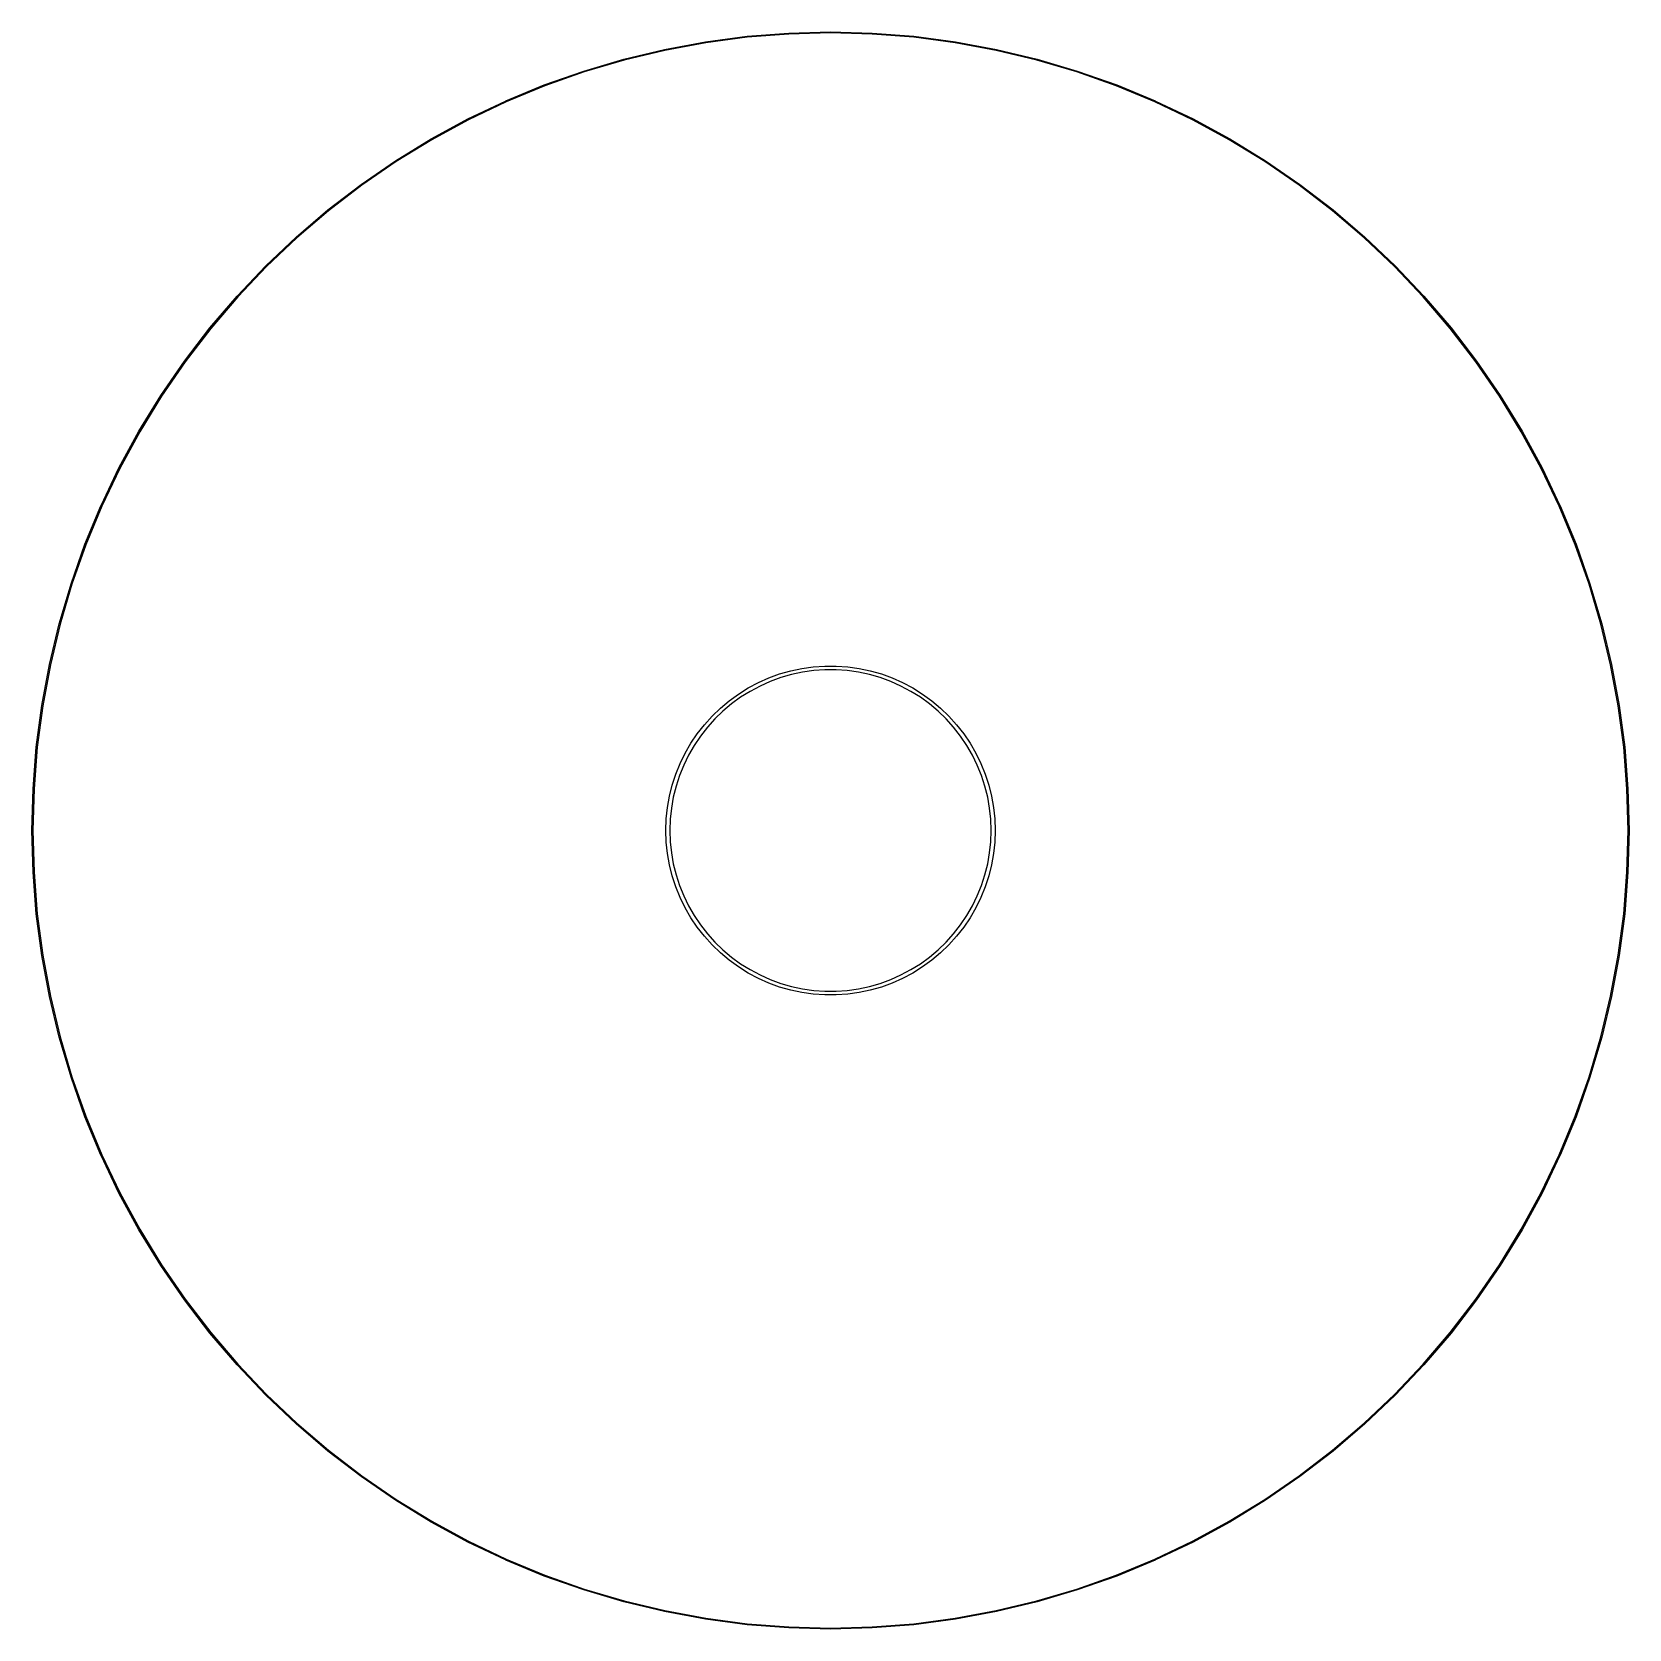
# Model space of a CAD drawing. Extents: x -1.58 to 1.58, y -1.58 to 1.58.
import ezdxf

# ---------------------------------------------------------------- set-up
doc = ezdxf.new("R2010")
doc.units = 0
doc.header["$MEASUREMENT"] = 0
doc.layers.add('BLACK', color=7, linetype='CONTINUOUS')

msp = doc.modelspace()

# ---------------------------------------------------------------- linework, layer by layer
at = {"layer": 'BLACK', "linetype": 'CONTINUOUS'}
for p, q in [((-0.3276, 1.5414), (-0.2465, 1.5564)), ((-0.2462, 1.5544), (-0.3272, 1.5394)), ((-0.2465, 1.5564), (-0.1647, 1.5672)), ((-0.2465, 1.5564), (-0.2465, 1.5564)), ((-0.2465, 1.5564), (-0.2465, 1.5564)), ((-0.1645, 1.5652), (-0.2462, 1.5544)), ((-0.1647, 1.5672), (-0.0825, 1.5736)), ((-0.1647, 1.5672), (-0.1647, 1.5672)), ((-0.1647, 1.5672), (-0.1647, 1.5672)), ((-0.0824, 1.5717), (-0.1645, 1.5652)), ((-0.0825, 1.5736), (-0.0825, 1.5736)), ((-0.0825, 1.5736), (-0.0824, 1.5736)), ((-0.0824, 1.5736), (0, 1.5758)), ((0, 1.5738), (-0.0824, 1.5717)), ((0, 1.5758), (0, 1.5758)), ((0, 1.5758), (0, 1.5758)), ((0, 1.5758), (0.0824, 1.5736)), ((0.0824, 1.5717), (0, 1.5738)), ((0.0824, 1.5736), (0.0825, 1.5736)), ((0.1645, 1.5652), (0.0824, 1.5717)), ((0.0825, 1.5736), (0.0825, 1.5736)), ((0.0825, 1.5736), (0.1647, 1.5672)), ((0.2462, 1.5544), (0.1645, 1.5652)), ((0.1647, 1.5672), (0.1647, 1.5672)), ((0.1647, 1.5672), (0.1647, 1.5672)), ((0.1647, 1.5672), (0.2465, 1.5564)), ((0.3272, 1.5394), (0.2462, 1.5544)), ((0.2465, 1.5564), (0.2465, 1.5564)), ((0.2465, 1.5564), (0.2465, 1.5564)), ((0.2465, 1.5564), (0.3276, 1.5414)), ((-0.4869, 1.4987), (-0.4079, 1.5221)), ((-0.4073, 1.5202), (-0.4863, 1.4968)), ((-0.4079, 1.5221), (-0.4078, 1.5221)), ((-0.4078, 1.5221), (-0.3276, 1.5413)), ((-0.4078, 1.5221), (-0.4078, 1.5221)), ((-0.3272, 1.5394), (-0.4073, 1.5202)), ((-0.3276, 1.5413), (-0.3276, 1.5414)), ((-0.3276, 1.5413), (-0.3276, 1.5413)), ((0.4073, 1.5202), (0.3272, 1.5394)), ((0.3276, 1.5414), (0.3276, 1.5413)), ((0.3276, 1.5413), (0.3276, 1.5413)), ((0.3276, 1.5413), (0.4078, 1.5221)), ((0.4863, 1.4968), (0.4073, 1.5202)), ((0.4078, 1.5221), (0.4078, 1.5221)), ((0.4078, 1.5221), (0.4079, 1.5221)), ((0.4079, 1.5221), (0.4869, 1.4987)), ((-0.5647, 1.4711), (-0.487, 1.4987)), ((-0.4863, 1.4968), (-0.564, 1.4693)), ((-0.487, 1.4987), (-0.4869, 1.4987)), ((-0.4869, 1.4987), (-0.4869, 1.4987)), ((0.564, 1.4693), (0.4863, 1.4968)), ((0.4869, 1.4987), (0.4869, 1.4987)), ((0.4869, 1.4987), (0.487, 1.4987)), ((0.487, 1.4987), (0.5647, 1.4711)), ((-0.6409, 1.4396), (-0.5647, 1.4711)), ((-0.564, 1.4693), (-0.6401, 1.4378)), ((-0.5647, 1.4711), (-0.5647, 1.4711)), ((-0.5647, 1.4711), (-0.5647, 1.4711)), ((0.6401, 1.4378), (0.564, 1.4693)), ((0.5647, 1.4711), (0.5647, 1.4711)), ((0.5647, 1.4711), (0.5647, 1.4711)), ((0.5647, 1.4711), (0.6409, 1.4396)), ((-0.7154, 1.4041), (-0.641, 1.4395)), ((-0.6401, 1.4378), (-0.7145, 1.4023)), ((-0.641, 1.4395), (-0.6409, 1.4395)), ((-0.6409, 1.4395), (-0.6409, 1.4396)), ((0.7145, 1.4023), (0.6401, 1.4378)), ((0.6409, 1.4396), (0.6409, 1.4395)), ((0.6409, 1.4395), (0.641, 1.4395)), ((0.641, 1.4395), (0.7154, 1.4041)), ((-0.7879, 1.3647), (-0.7154, 1.404)), ((-0.7145, 1.4023), (-0.7869, 1.363)), ((-0.7154, 1.404), (-0.7154, 1.4041)), ((-0.7154, 1.404), (-0.7154, 1.404)), ((0.7869, 1.363), (0.7145, 1.4023)), ((0.7154, 1.4041), (0.7154, 1.404)), ((0.7154, 1.404), (0.7154, 1.404)), ((0.7154, 1.404), (0.7879, 1.3647)), ((-0.8582, 1.3216), (-0.7879, 1.3647)), ((-0.7869, 1.363), (-0.8572, 1.3199)), ((-0.7879, 1.3647), (-0.7879, 1.3647)), ((-0.7879, 1.3647), (-0.7879, 1.3647)), ((0.8572, 1.3199), (0.7869, 1.363)), ((0.7879, 1.3647), (0.7879, 1.3647)), ((0.7879, 1.3647), (0.7879, 1.3647)), ((0.7879, 1.3647), (0.8582, 1.3216)), ((-0.9262, 1.2749), (-0.8583, 1.3216)), ((-0.8572, 1.3199), (-0.9251, 1.2732)), ((-0.8583, 1.3216), (-0.8582, 1.3216)), ((-0.8582, 1.3216), (-0.8582, 1.3216)), ((0.9251, 1.2732), (0.8572, 1.3199)), ((0.8582, 1.3216), (0.8582, 1.3216)), ((0.8582, 1.3216), (0.8583, 1.3216)), ((0.8583, 1.3216), (0.9262, 1.2749)), ((-0.9917, 1.2246), (-0.9262, 1.2748)), ((-0.9251, 1.2732), (-0.9904, 1.2231)), ((-0.9262, 1.2748), (-0.9262, 1.2749)), ((-0.9262, 1.2748), (-0.9262, 1.2748)), ((0.9904, 1.2231), (0.9251, 1.2732)), ((0.9262, 1.2749), (0.9262, 1.2748)), ((0.9262, 1.2748), (0.9262, 1.2748)), ((0.9262, 1.2748), (0.9917, 1.2246)), ((-1.0544, 1.1711), (-0.9917, 1.2246)), ((-0.9904, 1.2231), (-1.0531, 1.1696)), ((-0.9917, 1.2246), (-0.9917, 1.2246)), ((-0.9917, 1.2246), (-0.9917, 1.2246)), ((1.0531, 1.1696), (0.9904, 1.2231)), ((0.9917, 1.2246), (0.9917, 1.2246)), ((0.9917, 1.2246), (0.9917, 1.2246)), ((0.9917, 1.2246), (1.0544, 1.1711)), ((-1.1142, 1.1143), (-1.0544, 1.171)), ((-1.0531, 1.1696), (-1.1129, 1.1129)), ((-1.0544, 1.171), (-1.0544, 1.1711)), ((-1.0544, 1.171), (-1.0544, 1.171)), ((1.1129, 1.1129), (1.0531, 1.1696)), ((1.0544, 1.1711), (1.0544, 1.171)), ((1.0544, 1.171), (1.0544, 1.171)), ((1.0544, 1.171), (1.1142, 1.1143)), ((-1.171, 1.0544), (-1.1143, 1.1142)), ((-1.1129, 1.1129), (-1.1696, 1.0531)), ((-1.1143, 1.1142), (-1.1142, 1.1142)), ((-1.1142, 1.1142), (-1.1142, 1.1143)), ((1.1696, 1.0531), (1.1129, 1.1129)), ((1.1142, 1.1143), (1.1142, 1.1142)), ((1.1142, 1.1142), (1.1143, 1.1142)), ((1.1143, 1.1142), (1.171, 1.0544)), ((-1.2246, 0.9917), (-1.1711, 1.0544)), ((-1.1696, 1.0531), (-1.2231, 0.9904)), ((-1.1711, 1.0544), (-1.171, 1.0544)), ((-1.171, 1.0544), (-1.171, 1.0544)), ((1.2231, 0.9904), (1.1696, 1.0531)), ((1.171, 1.0544), (1.171, 1.0544)), ((1.171, 1.0544), (1.1711, 1.0544)), ((1.1711, 1.0544), (1.2246, 0.9917)), ((-1.2748, 0.9262), (-1.2246, 0.9917)), ((-1.2231, 0.9904), (-1.2732, 0.9251)), ((-1.2246, 0.9917), (-1.2246, 0.9917)), ((-1.2246, 0.9917), (-1.2246, 0.9917)), ((1.2732, 0.9251), (1.2231, 0.9904)), ((1.2246, 0.9917), (1.2246, 0.9917)), ((1.2246, 0.9917), (1.2246, 0.9917)), ((1.2246, 0.9917), (1.2748, 0.9262)), ((-1.3216, 0.8583), (-1.2749, 0.9262)), ((-1.2732, 0.9251), (-1.3199, 0.8572)), ((-1.2749, 0.9262), (-1.2748, 0.9262)), ((-1.2748, 0.9262), (-1.2748, 0.9262)), ((1.3199, 0.8572), (1.2732, 0.9251)), ((1.2748, 0.9262), (1.2748, 0.9262)), ((1.2748, 0.9262), (1.2749, 0.9262)), ((1.2749, 0.9262), (1.3216, 0.8583)), ((-1.3647, 0.7879), (-1.3216, 0.8582)), ((-1.3199, 0.8572), (-1.363, 0.7869)), ((-1.3216, 0.8582), (-1.3216, 0.8583)), ((-1.3216, 0.8582), (-1.3216, 0.8582)), ((1.363, 0.7869), (1.3199, 0.8572)), ((1.3216, 0.8583), (1.3216, 0.8582)), ((1.3216, 0.8582), (1.3216, 0.8582)), ((1.3216, 0.8582), (1.3647, 0.7879)), ((-1.3647, 0.7879), (-1.3647, 0.7879)), ((1.3647, 0.7879), (1.3647, 0.7879)), ((-1.404, 0.7154), (-1.3647, 0.7879)), ((-1.363, 0.7869), (-1.4023, 0.7145)), ((-1.3647, 0.7879), (-1.3647, 0.7879)), ((1.4023, 0.7145), (1.363, 0.7869)), ((1.3647, 0.7879), (1.3647, 0.7879)), ((1.3647, 0.7879), (1.404, 0.7154)), ((-1.4395, 0.641), (-1.4041, 0.7154)), ((-1.4023, 0.7145), (-1.4378, 0.6401)), ((-1.4041, 0.7154), (-1.404, 0.7154)), ((-1.404, 0.7154), (-1.404, 0.7154)), ((1.4378, 0.6401), (1.4023, 0.7145)), ((1.404, 0.7154), (1.404, 0.7154)), ((1.404, 0.7154), (1.4041, 0.7154)), ((1.4041, 0.7154), (1.4395, 0.641)), ((-1.4711, 0.5647), (-1.4396, 0.6409)), ((-1.4378, 0.6401), (-1.4693, 0.564)), ((-1.4396, 0.6409), (-1.4395, 0.6409)), ((-1.4395, 0.6409), (-1.4395, 0.641)), ((1.4693, 0.564), (1.4378, 0.6401)), ((1.4395, 0.641), (1.4395, 0.6409)), ((1.4395, 0.6409), (1.4396, 0.6409)), ((1.4396, 0.6409), (1.4711, 0.5647)), ((-1.4987, 0.487), (-1.4711, 0.5647)), ((-1.4693, 0.564), (-1.4968, 0.4863)), ((-1.4711, 0.5647), (-1.4711, 0.5647)), ((-1.4711, 0.5647), (-1.4711, 0.5647)), ((1.4968, 0.4863), (1.4693, 0.564)), ((1.4711, 0.5647), (1.4711, 0.5647)), ((1.4711, 0.5647), (1.4711, 0.5647)), ((1.4711, 0.5647), (1.4987, 0.487)), ((-1.5221, 0.4079), (-1.4987, 0.4869)), ((-1.4968, 0.4863), (-1.5202, 0.4073)), ((-1.4987, 0.4869), (-1.4987, 0.487)), ((-1.4987, 0.4869), (-1.4987, 0.4869)), ((1.5202, 0.4073), (1.4968, 0.4863)), ((1.4987, 0.487), (1.4987, 0.4869)), ((1.4987, 0.4869), (1.4987, 0.4869)), ((1.4987, 0.4869), (1.5221, 0.4079)), ((-1.5413, 0.3276), (-1.5221, 0.4078)), ((-1.5202, 0.4073), (-1.5394, 0.3272)), ((-1.5221, 0.4078), (-1.5221, 0.4079)), ((-1.5221, 0.4078), (-1.5221, 0.4078)), ((1.5394, 0.3272), (1.5202, 0.4073)), ((1.5221, 0.4079), (1.5221, 0.4078)), ((1.5221, 0.4078), (1.5221, 0.4078)), ((1.5221, 0.4078), (1.5413, 0.3276)), ((-1.5564, 0.2465), (-1.5414, 0.3276)), ((-1.5394, 0.3272), (-1.5544, 0.2462)), ((-1.5414, 0.3276), (-1.5413, 0.3276)), ((-1.5413, 0.3276), (-1.5413, 0.3276)), ((-0.0786, 0.3152), (-0.0564, 0.3199)), ((-0.0564, 0.3199), (-0.034, 0.323)), ((-0.0331, 0.3154), (-0.0551, 0.3123)), ((-0.034, 0.323), (-0.0113, 0.3246)), ((-0.0111, 0.3169), (-0.0331, 0.3154)), ((-0.0113, 0.3246), (0.0113, 0.3246)), ((0.0111, 0.3169), (-0.0111, 0.3169)), ((0.0331, 0.3154), (0.0111, 0.3169)), ((0.0113, 0.3246), (0.034, 0.323)), ((0.0551, 0.3123), (0.0331, 0.3154)), ((0.034, 0.323), (0.0564, 0.3199)), ((0.0564, 0.3199), (0.0786, 0.3152)), ((1.5544, 0.2462), (1.5394, 0.3272)), ((1.5413, 0.3276), (1.5413, 0.3276)), ((1.5413, 0.3276), (1.5414, 0.3276)), ((1.5414, 0.3276), (1.5564, 0.2465)), ((-0.1624, 0.2813), (-0.1424, 0.2919)), ((-0.139, 0.285), (-0.1586, 0.2746)), ((-0.1424, 0.2919), (-0.1217, 0.3012)), ((-0.1188, 0.294), (-0.139, 0.285)), ((-0.1217, 0.3012), (-0.1004, 0.3089)), ((-0.098, 0.3016), (-0.1188, 0.294)), ((-0.1004, 0.3089), (-0.0786, 0.3152)), ((-0.0767, 0.3077), (-0.098, 0.3016)), ((-0.0551, 0.3123), (-0.0767, 0.3077)), ((0.0767, 0.3077), (0.0551, 0.3123)), ((0.098, 0.3016), (0.0767, 0.3077)), ((0.0786, 0.3152), (0.1004, 0.3089)), ((0.1188, 0.294), (0.098, 0.3016)), ((0.1004, 0.3089), (0.1217, 0.3012)), ((0.139, 0.285), (0.1188, 0.294)), ((0.1217, 0.3012), (0.1424, 0.2919)), ((0.1586, 0.2746), (0.139, 0.285)), ((0.1424, 0.2919), (0.1624, 0.2813)), ((-0.2173, 0.2414), (-0.2, 0.2559)), ((-0.2, 0.2559), (-0.1816, 0.2693)), ((-0.1773, 0.2629), (-0.1952, 0.2499)), ((-0.1816, 0.2693), (-0.1624, 0.2813)), ((-0.1586, 0.2746), (-0.1773, 0.2629)), ((0.1773, 0.2629), (0.1586, 0.2746)), ((0.1624, 0.2813), (0.1816, 0.2693)), ((0.1952, 0.2499), (0.1773, 0.2629)), ((0.1816, 0.2693), (0.2, 0.2559)), ((0.2, 0.2559), (0.2173, 0.2414)), ((-1.5672, 0.1647), (-1.5564, 0.2465)), ((-1.5544, 0.2462), (-1.5652, 0.1645)), ((-1.5564, 0.2465), (-1.5564, 0.2465)), ((-1.5564, 0.2465), (-1.5564, 0.2465)), ((-0.2488, 0.2088), (-0.2336, 0.2256)), ((-0.2336, 0.2256), (-0.2173, 0.2414)), ((-0.2122, 0.2357), (-0.2281, 0.2203)), ((-0.1952, 0.2499), (-0.2122, 0.2357)), ((0.2122, 0.2357), (0.1952, 0.2499)), ((0.2281, 0.2203), (0.2122, 0.2357)), ((0.2173, 0.2414), (0.2336, 0.2256)), ((0.2336, 0.2256), (0.2488, 0.2088)), ((1.5652, 0.1645), (1.5544, 0.2462)), ((1.5564, 0.2465), (1.5564, 0.2465)), ((1.5564, 0.2465), (1.5564, 0.2465)), ((1.5564, 0.2465), (1.5672, 0.1647)), ((-0.2754, 0.1721), (-0.2628, 0.1909)), ((-0.2628, 0.1909), (-0.2488, 0.2088)), ((-0.2429, 0.2038), (-0.2566, 0.1864)), ((-0.2281, 0.2203), (-0.2429, 0.2038)), ((0.2429, 0.2038), (0.2281, 0.2203)), ((0.2566, 0.1864), (0.2429, 0.2038)), ((0.2488, 0.2088), (0.2628, 0.1909)), ((0.2628, 0.1909), (0.2754, 0.1721)), ((-1.5736, 0.0825), (-1.5672, 0.1647)), ((-1.5652, 0.1645), (-1.5717, 0.0824)), ((-1.5672, 0.1647), (-1.5672, 0.1647)), ((-1.5672, 0.1647), (-1.5672, 0.1647)), ((-0.2868, 0.1525), (-0.2754, 0.1721)), ((-0.2689, 0.168), (-0.28, 0.1489)), ((-0.2566, 0.1864), (-0.2689, 0.168)), ((0.2689, 0.168), (0.2566, 0.1864)), ((0.28, 0.1489), (0.2689, 0.168)), ((0.2754, 0.1721), (0.2868, 0.1525)), ((1.5717, 0.0824), (1.5652, 0.1645)), ((1.5672, 0.1647), (1.5672, 0.1647)), ((1.5672, 0.1647), (1.5672, 0.1647)), ((1.5672, 0.1647), (1.5736, 0.0825)), ((-0.3052, 0.1111), (-0.2967, 0.1321)), ((-0.2897, 0.129), (-0.298, 0.1085)), ((-0.2967, 0.1321), (-0.2868, 0.1525)), ((-0.28, 0.1489), (-0.2897, 0.129)), ((0.2897, 0.129), (0.28, 0.1489)), ((0.2868, 0.1525), (0.2967, 0.1321)), ((0.298, 0.1085), (0.2897, 0.129)), ((0.2967, 0.1321), (0.3052, 0.1111)), ((-0.3122, 0.0895), (-0.3052, 0.1111)), ((-0.298, 0.1085), (-0.3048, 0.0874)), ((0.3048, 0.0874), (0.298, 0.1085)), ((0.3052, 0.1111), (0.3122, 0.0895)), ((-1.5758, 0), (-1.5736, 0.0824)), ((-1.5717, 0.0824), (-1.5738, 0)), ((-1.5736, 0.0824), (-1.5736, 0.0825)), ((-1.5736, 0.0825), (-1.5736, 0.0825)), ((-0.3216, 0.0452), (-0.3177, 0.0675)), ((-0.3177, 0.0675), (-0.3122, 0.0895)), ((-0.3102, 0.0659), (-0.314, 0.0441)), ((-0.3048, 0.0874), (-0.3102, 0.0659)), ((0.3102, 0.0659), (0.3048, 0.0874)), ((0.314, 0.0441), (0.3102, 0.0659)), ((0.3122, 0.0895), (0.3177, 0.0675)), ((0.3177, 0.0675), (0.3216, 0.0452)), ((1.5738, 0), (1.5717, 0.0824)), ((1.5736, 0.0825), (1.5736, 0.0825)), ((1.5736, 0.0825), (1.5736, 0.0824)), ((1.5736, 0.0824), (1.5758, 0)), ((-0.324, 0.0227), (-0.3216, 0.0452)), ((-0.314, 0.0441), (-0.3164, 0.0221)), ((0.3164, 0.0221), (0.314, 0.0441)), ((0.3216, 0.0452), (0.324, 0.0227)), ((-1.5758, 0), (-1.5758, 0)), ((-1.5758, 0), (-1.5758, 0)), ((-1.5738, 0), (-1.5717, -0.0824)), ((-0.3248, 0), (-0.324, 0.0227)), ((-0.324, -0.0227), (-0.3248, 0)), ((-0.3164, 0.0221), (-0.3171, 0)), ((-0.3171, 0), (-0.3164, -0.0221)), ((0.3171, 0), (0.3164, 0.0221)), ((0.3164, -0.0221), (0.3171, 0)), ((0.324, 0.0227), (0.3248, 0)), ((0.3248, 0), (0.324, -0.0227)), ((1.5717, -0.0824), (1.5738, 0)), ((1.5758, 0), (1.5758, 0)), ((1.5758, 0), (1.5758, 0)), ((-1.5736, -0.0824), (-1.5758, 0)), ((-0.3216, -0.0452), (-0.324, -0.0227)), ((-0.3164, -0.0221), (-0.314, -0.0441)), ((0.314, -0.0441), (0.3164, -0.0221)), ((0.324, -0.0227), (0.3216, -0.0452)), ((1.5758, 0), (1.5736, -0.0824)), ((-0.3177, -0.0675), (-0.3216, -0.0452)), ((-0.314, -0.0441), (-0.3102, -0.0659)), ((0.3102, -0.0659), (0.314, -0.0441)), ((0.3216, -0.0452), (0.3177, -0.0675)), ((-1.5736, -0.0825), (-1.5736, -0.0824)), ((-1.5672, -0.1647), (-1.5736, -0.0825)), ((-1.5736, -0.0825), (-1.5736, -0.0825)), ((-1.5717, -0.0824), (-1.5652, -0.1645)), ((-0.3122, -0.0895), (-0.3177, -0.0675)), ((-0.3052, -0.1111), (-0.3122, -0.0895)), ((-0.3102, -0.0659), (-0.3048, -0.0874)), ((-0.3048, -0.0874), (-0.298, -0.1085)), ((0.298, -0.1085), (0.3048, -0.0874)), ((0.3048, -0.0874), (0.3102, -0.0659)), ((0.3122, -0.0895), (0.3052, -0.1111)), ((0.3177, -0.0675), (0.3122, -0.0895)), ((1.5652, -0.1645), (1.5717, -0.0824)), ((1.5736, -0.0825), (1.5672, -0.1647)), ((1.5736, -0.0824), (1.5736, -0.0825)), ((1.5736, -0.0825), (1.5736, -0.0825)), ((-0.2967, -0.1321), (-0.3052, -0.1111)), ((-0.298, -0.1085), (-0.2897, -0.129)), ((0.2897, -0.129), (0.298, -0.1085)), ((0.3052, -0.1111), (0.2967, -0.1321)), ((-0.2868, -0.1525), (-0.2967, -0.1321)), ((-0.2897, -0.129), (-0.28, -0.1489)), ((-0.2754, -0.1721), (-0.2868, -0.1525)), ((-0.28, -0.1489), (-0.2689, -0.168)), ((0.2689, -0.168), (0.28, -0.1489)), ((0.2868, -0.1525), (0.2754, -0.1721)), ((0.28, -0.1489), (0.2897, -0.129)), ((0.2967, -0.1321), (0.2868, -0.1525)), ((-1.5564, -0.2465), (-1.5672, -0.1647)), ((-1.5672, -0.1647), (-1.5672, -0.1647)), ((-1.5672, -0.1647), (-1.5672, -0.1647)), ((-1.5652, -0.1645), (-1.5544, -0.2462)), ((-0.2628, -0.1909), (-0.2754, -0.1721)), ((-0.2689, -0.168), (-0.2566, -0.1864)), ((-0.2566, -0.1864), (-0.2429, -0.2038)), ((0.2429, -0.2038), (0.2566, -0.1864)), ((0.2566, -0.1864), (0.2689, -0.168)), ((0.2754, -0.1721), (0.2628, -0.1909)), ((1.5544, -0.2462), (1.5652, -0.1645)), ((1.5672, -0.1647), (1.5564, -0.2465)), ((1.5672, -0.1647), (1.5672, -0.1647)), ((1.5672, -0.1647), (1.5672, -0.1647)), ((-0.2488, -0.2088), (-0.2628, -0.1909)), ((-0.2336, -0.2256), (-0.2488, -0.2088)), ((-0.2429, -0.2038), (-0.2281, -0.2203)), ((-0.2281, -0.2203), (-0.2122, -0.2357)), ((0.2122, -0.2357), (0.2281, -0.2203)), ((0.2281, -0.2203), (0.2429, -0.2038)), ((0.2488, -0.2088), (0.2336, -0.2256)), ((0.2628, -0.1909), (0.2488, -0.2088)), ((-1.5414, -0.3276), (-1.5564, -0.2465)), ((-1.5564, -0.2465), (-1.5564, -0.2465)), ((-1.5564, -0.2465), (-1.5564, -0.2465)), ((-1.5544, -0.2462), (-1.5394, -0.3272)), ((-0.2173, -0.2414), (-0.2336, -0.2256)), ((-0.2, -0.2559), (-0.2173, -0.2414)), ((-0.2122, -0.2357), (-0.1952, -0.2499)), ((-0.1952, -0.2499), (-0.1773, -0.2629)), ((0.1773, -0.2629), (0.1952, -0.2499)), ((0.1952, -0.2499), (0.2122, -0.2357)), ((0.2173, -0.2414), (0.2, -0.2559)), ((0.2336, -0.2256), (0.2173, -0.2414)), ((1.5394, -0.3272), (1.5544, -0.2462)), ((1.5564, -0.2465), (1.5414, -0.3276)), ((1.5564, -0.2465), (1.5564, -0.2465)), ((1.5564, -0.2465), (1.5564, -0.2465)), ((-0.1816, -0.2693), (-0.2, -0.2559)), ((-0.1624, -0.2813), (-0.1816, -0.2693)), ((-0.1773, -0.2629), (-0.1586, -0.2746)), ((-0.1424, -0.2919), (-0.1624, -0.2813)), ((-0.1586, -0.2746), (-0.139, -0.285)), ((0.139, -0.285), (0.1586, -0.2746)), ((0.1624, -0.2813), (0.1424, -0.2919)), ((0.1586, -0.2746), (0.1773, -0.2629)), ((0.1816, -0.2693), (0.1624, -0.2813)), ((0.2, -0.2559), (0.1816, -0.2693)), ((-0.1217, -0.3012), (-0.1424, -0.2919)), ((-0.139, -0.285), (-0.1188, -0.294)), ((-0.1004, -0.3089), (-0.1217, -0.3012)), ((-0.1188, -0.294), (-0.098, -0.3016)), ((-0.0786, -0.3152), (-0.1004, -0.3089)), ((-0.098, -0.3016), (-0.0767, -0.3077)), ((-0.0564, -0.3199), (-0.0786, -0.3152)), ((-0.0767, -0.3077), (-0.0551, -0.3123)), ((-0.0551, -0.3123), (-0.0331, -0.3154)), ((0.0331, -0.3154), (0.0551, -0.3123)), ((0.0551, -0.3123), (0.0767, -0.3077)), ((0.0786, -0.3152), (0.0564, -0.3199)), ((0.0767, -0.3077), (0.098, -0.3016)), ((0.1004, -0.3089), (0.0786, -0.3152)), ((0.098, -0.3016), (0.1188, -0.294)), ((0.1217, -0.3012), (0.1004, -0.3089)), ((0.1188, -0.294), (0.139, -0.285)), ((0.1424, -0.2919), (0.1217, -0.3012)), ((-1.5413, -0.3276), (-1.5414, -0.3276)), ((-1.5221, -0.4078), (-1.5413, -0.3276)), ((-1.5413, -0.3276), (-1.5413, -0.3276)), ((-1.5394, -0.3272), (-1.5202, -0.4073)), ((-0.034, -0.323), (-0.0564, -0.3199)), ((-0.0113, -0.3246), (-0.034, -0.323)), ((-0.0331, -0.3154), (-0.0111, -0.3169)), ((0.0113, -0.3246), (-0.0113, -0.3246)), ((-0.0111, -0.3169), (0.0111, -0.3169)), ((0.0111, -0.3169), (0.0331, -0.3154)), ((0.034, -0.323), (0.0113, -0.3246)), ((0.0564, -0.3199), (0.034, -0.323)), ((1.5202, -0.4073), (1.5394, -0.3272)), ((1.5413, -0.3276), (1.5221, -0.4078)), ((1.5414, -0.3276), (1.5413, -0.3276)), ((1.5413, -0.3276), (1.5413, -0.3276)), ((-1.5221, -0.4079), (-1.5221, -0.4078)), ((-1.5221, -0.4078), (-1.5221, -0.4078)), ((-1.4987, -0.4869), (-1.5221, -0.4079)), ((-1.5202, -0.4073), (-1.4968, -0.4863)), ((1.4968, -0.4863), (1.5202, -0.4073)), ((1.5221, -0.4079), (1.4987, -0.4869)), ((1.5221, -0.4078), (1.5221, -0.4078)), ((1.5221, -0.4078), (1.5221, -0.4079)), ((-1.4987, -0.487), (-1.4987, -0.4869)), ((-1.4987, -0.4869), (-1.4987, -0.4869)), ((-1.4711, -0.5647), (-1.4987, -0.487)), ((-1.4968, -0.4863), (-1.4693, -0.564)), ((1.4693, -0.564), (1.4968, -0.4863)), ((1.4987, -0.487), (1.4711, -0.5647)), ((1.4987, -0.4869), (1.4987, -0.4869)), ((1.4987, -0.4869), (1.4987, -0.487)), ((-1.4396, -0.6409), (-1.4711, -0.5647)), ((-1.4711, -0.5647), (-1.4711, -0.5647)), ((-1.4711, -0.5647), (-1.4711, -0.5647)), ((-1.4693, -0.564), (-1.4378, -0.6401)), ((1.4378, -0.6401), (1.4693, -0.564)), ((1.4711, -0.5647), (1.4396, -0.6409)), ((1.4711, -0.5647), (1.4711, -0.5647)), ((1.4711, -0.5647), (1.4711, -0.5647)), ((-1.4395, -0.6409), (-1.4396, -0.6409)), ((-1.4395, -0.641), (-1.4395, -0.6409)), ((-1.4041, -0.7154), (-1.4395, -0.641)), ((-1.4378, -0.6401), (-1.4023, -0.7145)), ((1.4023, -0.7145), (1.4378, -0.6401)), ((1.4395, -0.641), (1.4041, -0.7154)), ((1.4396, -0.6409), (1.4395, -0.6409)), ((1.4395, -0.6409), (1.4395, -0.641)), ((-1.404, -0.7154), (-1.4041, -0.7154)), ((-1.3647, -0.7879), (-1.404, -0.7154)), ((-1.404, -0.7154), (-1.404, -0.7154)), ((-1.4023, -0.7145), (-1.363, -0.7869)), ((1.363, -0.7869), (1.4023, -0.7145)), ((1.404, -0.7154), (1.3647, -0.7879)), ((1.4041, -0.7154), (1.404, -0.7154)), ((1.404, -0.7154), (1.404, -0.7154)), ((-1.3647, -0.7879), (-1.3647, -0.7879)), ((-1.3647, -0.7879), (-1.3647, -0.7879)), ((-1.363, -0.7869), (-1.3199, -0.8572)), ((1.3199, -0.8572), (1.363, -0.7869)), ((1.3647, -0.7879), (1.3647, -0.7879)), ((1.3647, -0.7879), (1.3647, -0.7879)), ((-1.3216, -0.8582), (-1.3647, -0.7879)), ((1.3647, -0.7879), (1.3216, -0.8582)), ((-1.3216, -0.8583), (-1.3216, -0.8582)), ((-1.3216, -0.8582), (-1.3216, -0.8582)), ((-1.2749, -0.9262), (-1.3216, -0.8583)), ((-1.3199, -0.8572), (-1.2732, -0.9251)), ((1.2732, -0.9251), (1.3199, -0.8572)), ((1.3216, -0.8583), (1.2749, -0.9262)), ((1.3216, -0.8582), (1.3216, -0.8582)), ((1.3216, -0.8582), (1.3216, -0.8583)), ((-1.2748, -0.9262), (-1.2749, -0.9262)), ((-1.2246, -0.9917), (-1.2748, -0.9262)), ((-1.2748, -0.9262), (-1.2748, -0.9262)), ((-1.2732, -0.9251), (-1.2231, -0.9904)), ((1.2231, -0.9904), (1.2732, -0.9251)), ((1.2748, -0.9262), (1.2246, -0.9917)), ((1.2749, -0.9262), (1.2748, -0.9262)), ((1.2748, -0.9262), (1.2748, -0.9262)), ((-1.1711, -1.0544), (-1.2246, -0.9917)), ((-1.2246, -0.9917), (-1.2246, -0.9917)), ((-1.2246, -0.9917), (-1.2246, -0.9917)), ((-1.2231, -0.9904), (-1.1696, -1.0531)), ((1.1696, -1.0531), (1.2231, -0.9904)), ((1.2246, -0.9917), (1.1711, -1.0544)), ((1.2246, -0.9917), (1.2246, -0.9917)), ((1.2246, -0.9917), (1.2246, -0.9917)), ((-1.171, -1.0544), (-1.1711, -1.0544)), ((-1.1143, -1.1142), (-1.171, -1.0544)), ((-1.171, -1.0544), (-1.171, -1.0544)), ((-1.1696, -1.0531), (-1.1129, -1.1129)), ((1.1129, -1.1129), (1.1696, -1.0531)), ((1.171, -1.0544), (1.1143, -1.1142)), ((1.1711, -1.0544), (1.171, -1.0544)), ((1.171, -1.0544), (1.171, -1.0544)), ((-1.1142, -1.1142), (-1.1143, -1.1142)), ((-1.1142, -1.1143), (-1.1142, -1.1142)), ((-1.0544, -1.171), (-1.1142, -1.1143)), ((-1.1129, -1.1129), (-1.0531, -1.1696)), ((1.0531, -1.1696), (1.1129, -1.1129)), ((1.1142, -1.1143), (1.0544, -1.171)), ((1.1143, -1.1142), (1.1142, -1.1142)), ((1.1142, -1.1142), (1.1142, -1.1143)), ((-1.0544, -1.1711), (-1.0544, -1.171)), ((-1.0544, -1.171), (-1.0544, -1.171)), ((-0.9917, -1.2246), (-1.0544, -1.1711)), ((-1.0531, -1.1696), (-0.9904, -1.2231)), ((0.9904, -1.2231), (1.0531, -1.1696)), ((1.0544, -1.1711), (0.9917, -1.2246)), ((1.0544, -1.171), (1.0544, -1.171)), ((1.0544, -1.171), (1.0544, -1.1711)), ((-0.9262, -1.2748), (-0.9917, -1.2246)), ((-0.9917, -1.2246), (-0.9917, -1.2246)), ((-0.9917, -1.2246), (-0.9917, -1.2246)), ((-0.9904, -1.2231), (-0.9251, -1.2732)), ((0.9251, -1.2732), (0.9904, -1.2231)), ((0.9917, -1.2246), (0.9262, -1.2748)), ((0.9917, -1.2246), (0.9917, -1.2246)), ((0.9917, -1.2246), (0.9917, -1.2246)), ((-0.9262, -1.2749), (-0.9262, -1.2748)), ((-0.9262, -1.2748), (-0.9262, -1.2748)), ((-0.8583, -1.3216), (-0.9262, -1.2749)), ((-0.9251, -1.2732), (-0.8572, -1.3199)), ((0.8572, -1.3199), (0.9251, -1.2732)), ((0.9262, -1.2749), (0.8583, -1.3216)), ((0.9262, -1.2748), (0.9262, -1.2748)), ((0.9262, -1.2748), (0.9262, -1.2749)), ((-0.8582, -1.3216), (-0.8583, -1.3216)), ((-0.7879, -1.3647), (-0.8582, -1.3216)), ((-0.8582, -1.3216), (-0.8582, -1.3216)), ((-0.8572, -1.3199), (-0.7869, -1.363)), ((0.7869, -1.363), (0.8572, -1.3199)), ((0.8582, -1.3216), (0.7879, -1.3647)), ((0.8583, -1.3216), (0.8582, -1.3216)), ((0.8582, -1.3216), (0.8582, -1.3216)), ((-0.7154, -1.404), (-0.7879, -1.3647)), ((-0.7879, -1.3647), (-0.7879, -1.3647)), ((-0.7879, -1.3647), (-0.7879, -1.3647)), ((-0.7869, -1.363), (-0.7145, -1.4023)), ((0.7145, -1.4023), (0.7869, -1.363)), ((0.7879, -1.3647), (0.7154, -1.404)), ((0.7879, -1.3647), (0.7879, -1.3647)), ((0.7879, -1.3647), (0.7879, -1.3647)), ((-0.7154, -1.4041), (-0.7154, -1.404)), ((-0.7154, -1.404), (-0.7154, -1.404)), ((-0.641, -1.4395), (-0.7154, -1.4041)), ((-0.7145, -1.4023), (-0.6401, -1.4378)), ((0.6401, -1.4378), (0.7145, -1.4023)), ((0.7154, -1.4041), (0.641, -1.4395)), ((0.7154, -1.404), (0.7154, -1.404)), ((0.7154, -1.404), (0.7154, -1.4041)), ((-0.6409, -1.4395), (-0.641, -1.4395)), ((-0.6409, -1.4396), (-0.6409, -1.4395)), ((-0.5647, -1.4711), (-0.6409, -1.4396)), ((-0.6401, -1.4378), (-0.564, -1.4693)), ((0.564, -1.4693), (0.6401, -1.4378)), ((0.6409, -1.4396), (0.5647, -1.4711)), ((0.641, -1.4395), (0.6409, -1.4395)), ((0.6409, -1.4395), (0.6409, -1.4396)), ((-0.487, -1.4987), (-0.5647, -1.4711)), ((-0.5647, -1.4711), (-0.5647, -1.4711)), ((-0.5647, -1.4711), (-0.5647, -1.4711)), ((-0.564, -1.4693), (-0.4863, -1.4968)), ((0.4863, -1.4968), (0.564, -1.4693)), ((0.5647, -1.4711), (0.487, -1.4987)), ((0.5647, -1.4711), (0.5647, -1.4711)), ((0.5647, -1.4711), (0.5647, -1.4711)), ((-0.4869, -1.4987), (-0.487, -1.4987)), ((-0.4079, -1.5221), (-0.4869, -1.4987)), ((-0.4869, -1.4987), (-0.4869, -1.4987)), ((-0.4863, -1.4968), (-0.4073, -1.5202)), ((0.4073, -1.5202), (0.4863, -1.4968)), ((0.4869, -1.4987), (0.4079, -1.5221)), ((0.487, -1.4987), (0.4869, -1.4987)), ((0.4869, -1.4987), (0.4869, -1.4987)), ((-0.4078, -1.5221), (-0.4079, -1.5221)), ((-0.3276, -1.5413), (-0.4078, -1.5221)), ((-0.4078, -1.5221), (-0.4078, -1.5221)), ((-0.4073, -1.5202), (-0.3272, -1.5394)), ((-0.3276, -1.5414), (-0.3276, -1.5413)), ((-0.3276, -1.5413), (-0.3276, -1.5413)), ((-0.2465, -1.5564), (-0.3276, -1.5414)), ((-0.3272, -1.5394), (-0.2462, -1.5544)), ((0.2462, -1.5544), (0.3272, -1.5394)), ((0.3276, -1.5414), (0.2465, -1.5564)), ((0.3272, -1.5394), (0.4073, -1.5202)), ((0.4078, -1.5221), (0.3276, -1.5413)), ((0.3276, -1.5413), (0.3276, -1.5413)), ((0.3276, -1.5413), (0.3276, -1.5414)), ((0.4079, -1.5221), (0.4078, -1.5221)), ((0.4078, -1.5221), (0.4078, -1.5221)), ((-0.1647, -1.5672), (-0.2465, -1.5564)), ((-0.2465, -1.5564), (-0.2465, -1.5564)), ((-0.2465, -1.5564), (-0.2465, -1.5564)), ((-0.2462, -1.5544), (-0.1645, -1.5652)), ((-0.0825, -1.5736), (-0.1647, -1.5672)), ((-0.1647, -1.5672), (-0.1647, -1.5672)), ((-0.1647, -1.5672), (-0.1647, -1.5672)), ((-0.1645, -1.5652), (-0.0824, -1.5717)), ((-0.0824, -1.5736), (-0.0825, -1.5736)), ((-0.0825, -1.5736), (-0.0825, -1.5736)), ((-0.0824, -1.5717), (0, -1.5738)), ((0, -1.5758), (-0.0824, -1.5736)), ((0, -1.5738), (0.0824, -1.5717)), ((0.0824, -1.5736), (0, -1.5758)), ((0, -1.5758), (0, -1.5758)), ((0, -1.5758), (0, -1.5758)), ((0.0824, -1.5717), (0.1645, -1.5652)), ((0.0825, -1.5736), (0.0824, -1.5736)), ((0.1647, -1.5672), (0.0825, -1.5736)), ((0.0825, -1.5736), (0.0825, -1.5736)), ((0.1645, -1.5652), (0.2462, -1.5544)), ((0.2465, -1.5564), (0.1647, -1.5672)), ((0.1647, -1.5672), (0.1647, -1.5672)), ((0.1647, -1.5672), (0.1647, -1.5672)), ((0.2465, -1.5564), (0.2465, -1.5564)), ((0.2465, -1.5564), (0.2465, -1.5564))]:
    msp.add_line(p, q, dxfattribs=at)

doc.saveas('drawing.dxf')
